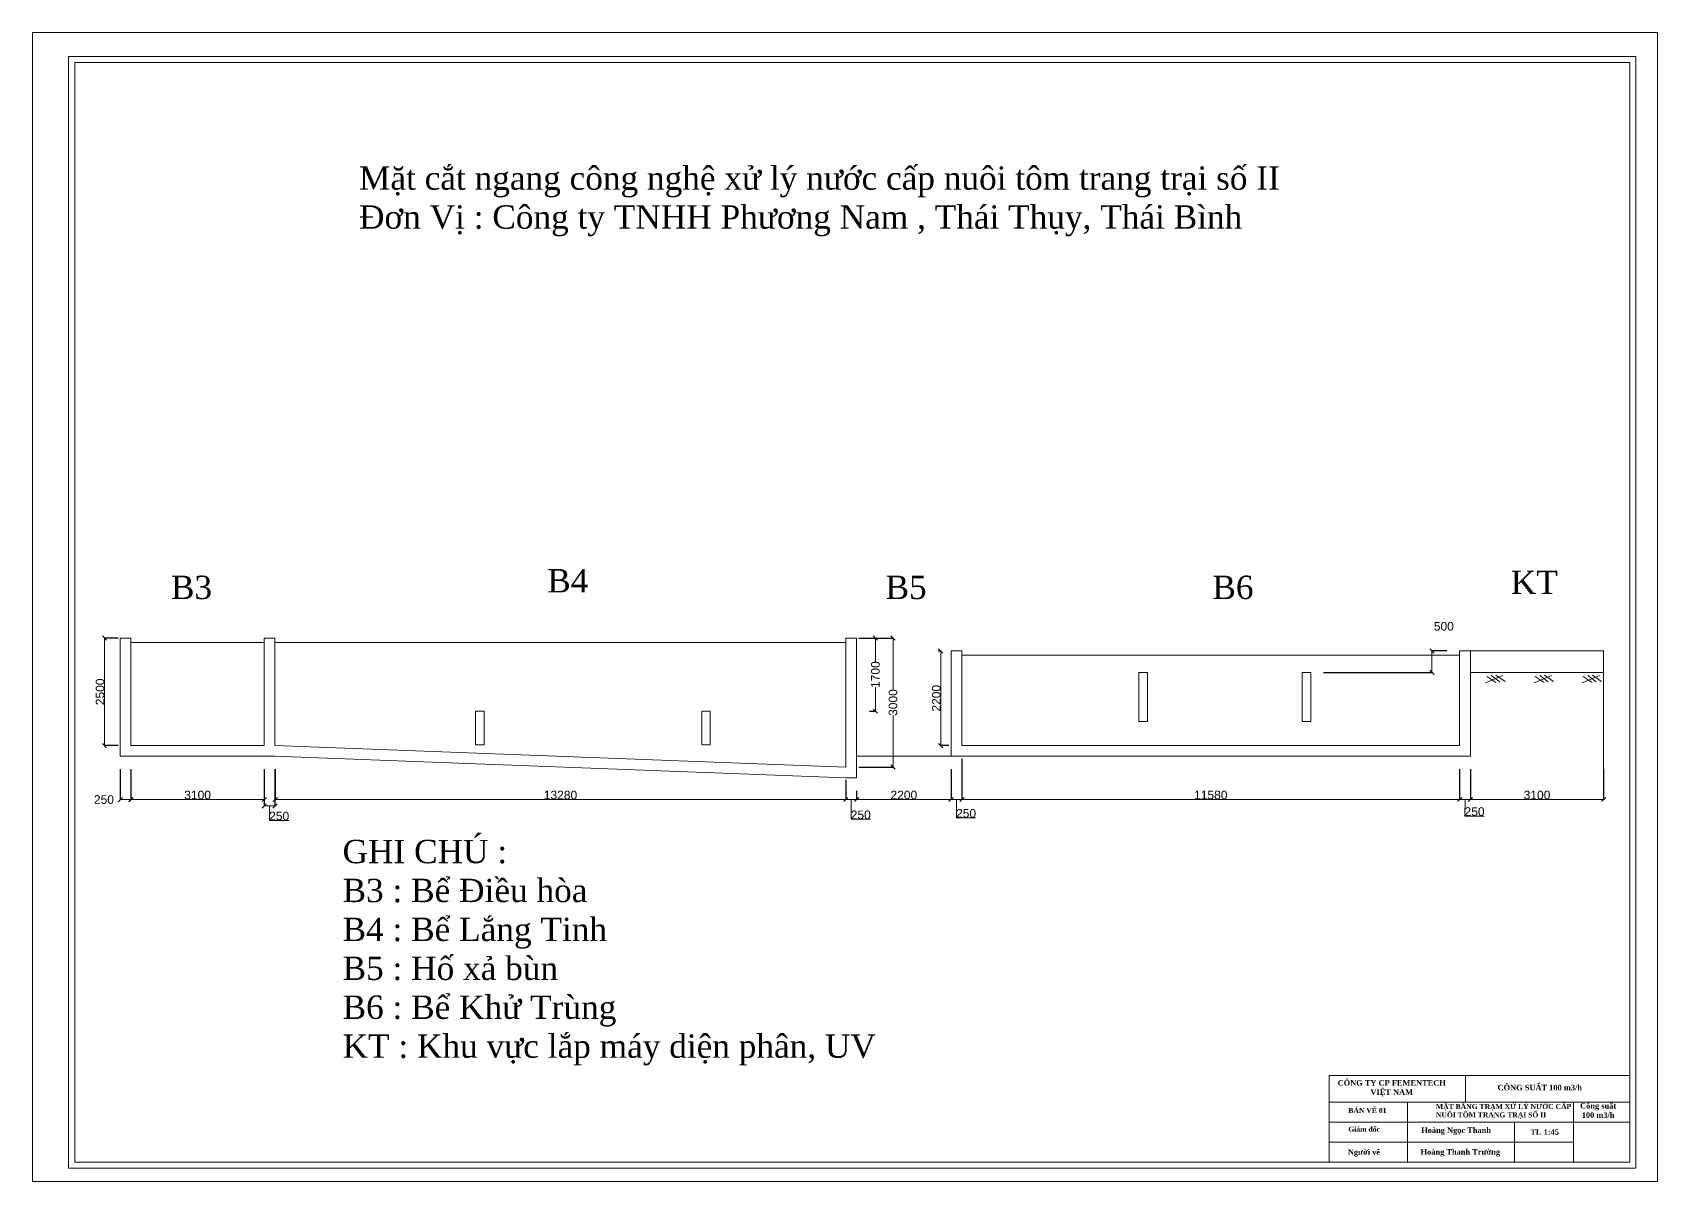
# Model space of a CAD drawing. Header units: millimetres. Extents: x 206353 to 629410, y -310207 to -126865.
# Drawn here: x 293284 to 331087, y -291395 to -264665 of the extents above; entities that cross this region are included whole.
import ezdxf

# ---------------------------------------------------------------- set-up
doc = ezdxf.new("R2010")
doc.units = ezdxf.units.MM
doc.header["$LTSCALE"] = 10
doc.header["$MEASUREMENT"] = 0
doc.layers.add('bao quanh', color=255, linetype='Continuous')
doc.layers.add('NETCHINH', color=1, linetype='Continuous', lineweight=50)
doc.styles.add('Annotative', font='arial.ttf')
doc.styles.add('CHU', font='times.ttf', dxfattribs={"height": 700})
doc.styles.add('dim', font='vnroman5.shx')
doc.dimstyles.new('iso', dxfattribs={"dimtxt": 200, "dimasz": 100, "dimexe": 2, "dimexo": 300, "dimgap": 1, "dimtad": 1, "dimtoh": 1, "dimdec": 0, "dimzin": 0, "dimdsep": 46, "dimtxsty": 'Annotative', "dimblk": 'OBLIQUE', "dimcen": 0.05, "dimclrt": 4, "dimadec": 0, "dimazin": 0, "dimtfac": 1, "dimtdec": 0, "dimtix": 1, "dimtmove": 2, "dimatfit": 3, "dimfxl": 1, "dimtolj": 1, "dimtzin": 0, "dimlwd": 5, "dimlwe": -1, "dimarcsym": 0})

# ---------------------------------------------------------------- blocks, each defined once
blk = doc.blocks.new('_Oblique')
at = {"color": 0, "linetype": 'ByBlock', "lineweight": -2}
blk.add_line((-0.5, -0.5), (0.5, 0.5), dxfattribs=at)
blk = doc.blocks.new('*D70')
at = {"layer": 'bao quanh', "color": 0, "ltscale": 300, "transparency": 16777216}
for p, q in [((295275, -278753), (294957, -278753)), ((295275, -281253), (294957, -281253))]:
    blk.add_line(p, q, dxfattribs=at)
at = {"layer": 'bao quanh', "color": 0, "lineweight": 5, "ltscale": 300, "transparency": 16777216}
blk.add_line((294959, -281253), (294959, -278753), dxfattribs=at)
at = {"layer": 'Defpoints', "color": 0, "linetype": 'ByBlock', "lineweight": 5, "ltscale": 300, "transparency": 16777216}
for p in [(294959, -278753), (295575, -278753), (295575, -281253)]:
    blk.add_point(p, dxfattribs=at)
at = {"layer": 'bao quanh', "color": 0, "linetype": 'ByBlock', "lineweight": 5, "ltscale": 300, "transparency": 16777216, "xscale": 100, "yscale": 100, "zscale": 100}
for p, rotation in [((294959, -278753), 90), ((294959, -281253), 270)]:
    blk.add_blockref('_Oblique', p, dxfattribs=dict(at, rotation=rotation))
at = {"layer": 'bao quanh', "color": 4, "linetype": 'ByBlock', "lineweight": 5, "ltscale": 300, "transparency": 16777216, "insert": (294856, -280003), "char_height": 200, "attachment_point": 5, "rotation": 90, "style": 'Annotative'}
blk.add_mtext('\\A1;2500', dxfattribs=at)
blk = doc.blocks.new('*D71')
at = {"layer": 'bao quanh', "color": 0, "ltscale": 300, "transparency": 16777216}
for p, q in [((295325, -281803), (295325, -282512)), ((295575, -281803), (295575, -282512))]:
    blk.add_line(p, q, dxfattribs=at)
at = {"layer": 'bao quanh', "color": 0, "lineweight": 5, "ltscale": 300, "transparency": 16777216}
blk.add_line((295325, -282510), (295575, -282510), dxfattribs=at)
at = {"layer": 'Defpoints', "color": 0, "linetype": 'ByBlock', "lineweight": 5, "ltscale": 300, "transparency": 16777216}
for p in [(295325, -281503), (295575, -281503), (295575, -282510)]:
    blk.add_point(p, dxfattribs=at)
at = {"layer": 'bao quanh', "color": 0, "linetype": 'ByBlock', "lineweight": 5, "ltscale": 300, "transparency": 16777216, "xscale": 100, "yscale": 100, "zscale": 100, "rotation": 180}
blk.add_blockref('_Oblique', (295325, -282510), dxfattribs=at)
at = {"layer": 'bao quanh', "color": 0, "linetype": 'ByBlock', "lineweight": 5, "ltscale": 300, "transparency": 16777216, "xscale": 100, "yscale": 100, "zscale": 100}
blk.add_blockref('_Oblique', (295575, -282510), dxfattribs=at)
at = {"layer": 'bao quanh', "color": 4, "linetype": 'ByBlock', "lineweight": 5, "ltscale": 300, "transparency": 16777216, "insert": (294946, -282510), "char_height": 200, "attachment_point": 5, "style": 'Annotative'}
blk.add_mtext('\\A1;250', dxfattribs=at)
blk = doc.blocks.new('*D72')
at = {"layer": 'bao quanh', "color": 0, "ltscale": 300, "transparency": 16777216}
for p, q in [((295575, -281803), (295575, -282510)), ((298675, -281803), (298675, -282510))]:
    blk.add_line(p, q, dxfattribs=at)
at = {"layer": 'bao quanh', "color": 0, "lineweight": 5, "ltscale": 300, "transparency": 16777216}
blk.add_line((295575, -282508), (298675, -282508), dxfattribs=at)
at = {"layer": 'Defpoints', "color": 0, "linetype": 'ByBlock', "lineweight": 5, "ltscale": 300, "transparency": 16777216}
for p in [(295575, -281503), (298675, -281503), (298675, -282508)]:
    blk.add_point(p, dxfattribs=at)
at = {"layer": 'bao quanh', "color": 0, "linetype": 'ByBlock', "lineweight": 5, "ltscale": 300, "transparency": 16777216, "xscale": 100, "yscale": 100, "zscale": 100, "rotation": 180}
blk.add_blockref('_Oblique', (295575, -282508), dxfattribs=at)
at = {"layer": 'bao quanh', "color": 0, "linetype": 'ByBlock', "lineweight": 5, "ltscale": 300, "transparency": 16777216, "xscale": 100, "yscale": 100, "zscale": 100}
blk.add_blockref('_Oblique', (298675, -282508), dxfattribs=at)
at = {"layer": 'bao quanh', "color": 4, "linetype": 'ByBlock', "lineweight": 5, "ltscale": 300, "transparency": 16777216, "insert": (297125, -282405), "char_height": 200, "attachment_point": 5, "style": 'Annotative'}
blk.add_mtext('\\A1;3100', dxfattribs=at)
blk = doc.blocks.new('*D73')
at = {"layer": 'bao quanh', "color": 0, "ltscale": 300, "transparency": 16777216}
for p, q in [((298675, -281803), (298675, -282658)), ((298925, -281803), (298925, -282658))]:
    blk.add_line(p, q, dxfattribs=at)
at = {"layer": 'bao quanh', "color": 0, "lineweight": 5, "ltscale": 300, "transparency": 16777216}
for p, q in [((298675, -282656), (298925, -282656)), ((298800, -282656), (298799, -282996)), ((298799, -282996), (299245, -282996))]:
    blk.add_line(p, q, dxfattribs=at)
at = {"layer": 'Defpoints', "color": 0, "linetype": 'ByBlock', "lineweight": 5, "ltscale": 300, "transparency": 16777216}
for p in [(298675, -281503), (298925, -281503), (298925, -282656)]:
    blk.add_point(p, dxfattribs=at)
at = {"layer": 'bao quanh', "color": 0, "linetype": 'ByBlock', "lineweight": 5, "ltscale": 300, "transparency": 16777216, "xscale": 100, "yscale": 100, "zscale": 100, "rotation": 180}
blk.add_blockref('_Oblique', (298675, -282656), dxfattribs=at)
at = {"layer": 'bao quanh', "color": 0, "linetype": 'ByBlock', "lineweight": 5, "ltscale": 300, "transparency": 16777216, "xscale": 100, "yscale": 100, "zscale": 100}
blk.add_blockref('_Oblique', (298925, -282656), dxfattribs=at)
at = {"layer": 'bao quanh', "color": 4, "linetype": 'ByBlock', "lineweight": 5, "ltscale": 300, "transparency": 16777216, "insert": (299022, -282893), "char_height": 200, "attachment_point": 5, "style": 'Annotative'}
blk.add_mtext('\\A1;250', dxfattribs=at)
blk = doc.blocks.new('*D74')
at = {"layer": 'bao quanh', "color": 0, "ltscale": 300, "transparency": 16777216}
for p, q in [((312205, -282053), (312205, -282510)), ((312455, -282303), (312455, -282510))]:
    blk.add_line(p, q, dxfattribs=at)
at = {"layer": 'bao quanh', "color": 0, "lineweight": 5, "ltscale": 300, "transparency": 16777216}
for p, q in [((312205, -282508), (312455, -282508)), ((312330, -282508), (312329, -282969)), ((312329, -282969), (312775, -282969))]:
    blk.add_line(p, q, dxfattribs=at)
at = {"layer": 'Defpoints', "color": 0, "linetype": 'ByBlock', "lineweight": 5, "ltscale": 300, "transparency": 16777216}
for p in [(312205, -281753), (312455, -282003), (312455, -282508)]:
    blk.add_point(p, dxfattribs=at)
at = {"layer": 'bao quanh', "color": 0, "linetype": 'ByBlock', "lineweight": 5, "ltscale": 300, "transparency": 16777216, "xscale": 100, "yscale": 100, "zscale": 100, "rotation": 180}
blk.add_blockref('_Oblique', (312205, -282508), dxfattribs=at)
at = {"layer": 'bao quanh', "color": 0, "linetype": 'ByBlock', "lineweight": 5, "ltscale": 300, "transparency": 16777216, "xscale": 100, "yscale": 100, "zscale": 100}
blk.add_blockref('_Oblique', (312455, -282508), dxfattribs=at)
at = {"layer": 'bao quanh', "color": 4, "linetype": 'ByBlock', "lineweight": 5, "ltscale": 300, "transparency": 16777216, "insert": (312552, -282866), "char_height": 200, "attachment_point": 5, "style": 'Annotative'}
blk.add_mtext('\\A1;250', dxfattribs=at)
blk = doc.blocks.new('*D75')
at = {"layer": 'bao quanh', "color": 0, "ltscale": 300, "transparency": 16777216}
for p, q in [((314655, -281803), (314655, -282510)), ((312455, -282303), (312455, -282510))]:
    blk.add_line(p, q, dxfattribs=at)
at = {"layer": 'bao quanh', "color": 0, "lineweight": 5, "ltscale": 300, "transparency": 16777216}
blk.add_line((312455, -282508), (314655, -282508), dxfattribs=at)
at = {"layer": 'Defpoints', "color": 0, "linetype": 'ByBlock', "lineweight": 5, "ltscale": 300, "transparency": 16777216}
for p in [(314655, -281503), (312455, -282003), (314655, -282508)]:
    blk.add_point(p, dxfattribs=at)
at = {"layer": 'bao quanh', "color": 0, "linetype": 'ByBlock', "lineweight": 5, "ltscale": 300, "transparency": 16777216, "xscale": 100, "yscale": 100, "zscale": 100, "rotation": 180}
blk.add_blockref('_Oblique', (312455, -282508), dxfattribs=at)
at = {"layer": 'bao quanh', "color": 0, "linetype": 'ByBlock', "lineweight": 5, "ltscale": 300, "transparency": 16777216, "xscale": 100, "yscale": 100, "zscale": 100}
blk.add_blockref('_Oblique', (314655, -282508), dxfattribs=at)
at = {"layer": 'bao quanh', "color": 4, "linetype": 'ByBlock', "lineweight": 5, "ltscale": 300, "transparency": 16777216, "insert": (313555, -282405), "char_height": 200, "attachment_point": 5, "style": 'Annotative'}
blk.add_mtext('\\A1;2200', dxfattribs=at)
blk = doc.blocks.new('*D76')
at = {"layer": 'bao quanh', "color": 0, "ltscale": 300, "transparency": 16777216}
for p, q in [((314905, -281553), (314905, -282510)), ((314655, -281803), (314655, -282510))]:
    blk.add_line(p, q, dxfattribs=at)
at = {"layer": 'bao quanh', "color": 0, "lineweight": 5, "ltscale": 300, "transparency": 16777216}
for p, q in [((314655, -282508), (314905, -282508)), ((314780, -282508), (314779, -282935)), ((314779, -282935), (315225, -282935))]:
    blk.add_line(p, q, dxfattribs=at)
at = {"layer": 'Defpoints', "color": 0, "linetype": 'ByBlock', "lineweight": 5, "ltscale": 300, "transparency": 16777216}
for p in [(314905, -281253), (314655, -281503), (314905, -282508)]:
    blk.add_point(p, dxfattribs=at)
at = {"layer": 'bao quanh', "color": 0, "linetype": 'ByBlock', "lineweight": 5, "ltscale": 300, "transparency": 16777216, "xscale": 100, "yscale": 100, "zscale": 100, "rotation": 180}
blk.add_blockref('_Oblique', (314655, -282508), dxfattribs=at)
at = {"layer": 'bao quanh', "color": 0, "linetype": 'ByBlock', "lineweight": 5, "ltscale": 300, "transparency": 16777216, "xscale": 100, "yscale": 100, "zscale": 100}
blk.add_blockref('_Oblique', (314905, -282508), dxfattribs=at)
at = {"layer": 'bao quanh', "color": 4, "linetype": 'ByBlock', "lineweight": 5, "ltscale": 300, "transparency": 16777216, "insert": (315002, -282832), "char_height": 200, "attachment_point": 5, "style": 'Annotative'}
blk.add_mtext('\\A1;250', dxfattribs=at)
blk = doc.blocks.new('*D77')
at = {"layer": 'bao quanh', "color": 0, "ltscale": 300, "transparency": 16777216}
for p, q in [((314905, -281553), (314905, -282510)), ((326485, -281803), (326485, -282510))]:
    blk.add_line(p, q, dxfattribs=at)
at = {"layer": 'bao quanh', "color": 0, "lineweight": 5, "ltscale": 300, "transparency": 16777216}
blk.add_line((314905, -282508), (326485, -282508), dxfattribs=at)
at = {"layer": 'Defpoints', "color": 0, "linetype": 'ByBlock', "lineweight": 5, "ltscale": 300, "transparency": 16777216}
for p in [(314905, -281253), (326485, -281503), (326485, -282508)]:
    blk.add_point(p, dxfattribs=at)
at = {"layer": 'bao quanh', "color": 0, "linetype": 'ByBlock', "lineweight": 5, "ltscale": 300, "transparency": 16777216, "xscale": 100, "yscale": 100, "zscale": 100, "rotation": 180}
blk.add_blockref('_Oblique', (314905, -282508), dxfattribs=at)
at = {"layer": 'bao quanh', "color": 0, "linetype": 'ByBlock', "lineweight": 5, "ltscale": 300, "transparency": 16777216, "xscale": 100, "yscale": 100, "zscale": 100}
blk.add_blockref('_Oblique', (326485, -282508), dxfattribs=at)
at = {"layer": 'bao quanh', "color": 4, "linetype": 'ByBlock', "lineweight": 5, "ltscale": 300, "transparency": 16777216, "insert": (320695, -282405), "char_height": 200, "attachment_point": 5, "style": 'Annotative'}
blk.add_mtext('\\A1;11580', dxfattribs=at)
blk = doc.blocks.new('*D78')
at = {"layer": 'bao quanh', "color": 0, "ltscale": 300, "transparency": 16777216}
for p, q in [((326485, -281803), (326485, -282510)), ((326735, -281803), (326735, -282510))]:
    blk.add_line(p, q, dxfattribs=at)
at = {"layer": 'bao quanh', "color": 0, "lineweight": 5, "ltscale": 300, "transparency": 16777216}
for p, q in [((326485, -282508), (326735, -282508)), ((326610, -282508), (326609, -282893)), ((326609, -282893), (327055, -282893))]:
    blk.add_line(p, q, dxfattribs=at)
at = {"layer": 'Defpoints', "color": 0, "linetype": 'ByBlock', "lineweight": 5, "ltscale": 300, "transparency": 16777216}
for p in [(326485, -281503), (326735, -281503), (326735, -282508)]:
    blk.add_point(p, dxfattribs=at)
at = {"layer": 'bao quanh', "color": 0, "linetype": 'ByBlock', "lineweight": 5, "ltscale": 300, "transparency": 16777216, "xscale": 100, "yscale": 100, "zscale": 100, "rotation": 180}
blk.add_blockref('_Oblique', (326485, -282508), dxfattribs=at)
at = {"layer": 'bao quanh', "color": 0, "linetype": 'ByBlock', "lineweight": 5, "ltscale": 300, "transparency": 16777216, "xscale": 100, "yscale": 100, "zscale": 100}
blk.add_blockref('_Oblique', (326735, -282508), dxfattribs=at)
at = {"layer": 'bao quanh', "color": 4, "linetype": 'ByBlock', "lineweight": 5, "ltscale": 300, "transparency": 16777216, "insert": (326832, -282790), "char_height": 200, "attachment_point": 5, "style": 'Annotative'}
blk.add_mtext('\\A1;250', dxfattribs=at)
blk = doc.blocks.new('*D79')
at = {"layer": 'bao quanh', "color": 0, "ltscale": 300, "transparency": 16777216}
for p, q in [((326735, -281803), (326735, -282510)), ((329835, -281803), (329835, -282510))]:
    blk.add_line(p, q, dxfattribs=at)
at = {"layer": 'bao quanh', "color": 0, "lineweight": 5, "ltscale": 300, "transparency": 16777216}
blk.add_line((326735, -282508), (329835, -282508), dxfattribs=at)
at = {"layer": 'Defpoints', "color": 0, "linetype": 'ByBlock', "lineweight": 5, "ltscale": 300, "transparency": 16777216}
for p in [(326735, -281503), (329835, -281503), (329835, -282508)]:
    blk.add_point(p, dxfattribs=at)
at = {"layer": 'bao quanh', "color": 0, "linetype": 'ByBlock', "lineweight": 5, "ltscale": 300, "transparency": 16777216, "xscale": 100, "yscale": 100, "zscale": 100, "rotation": 180}
blk.add_blockref('_Oblique', (326735, -282508), dxfattribs=at)
at = {"layer": 'bao quanh', "color": 0, "linetype": 'ByBlock', "lineweight": 5, "ltscale": 300, "transparency": 16777216, "xscale": 100, "yscale": 100, "zscale": 100}
blk.add_blockref('_Oblique', (329835, -282508), dxfattribs=at)
at = {"layer": 'bao quanh', "color": 4, "linetype": 'ByBlock', "lineweight": 5, "ltscale": 300, "transparency": 16777216, "insert": (328285, -282405), "char_height": 200, "attachment_point": 5, "style": 'Annotative'}
blk.add_mtext('\\A1;3100', dxfattribs=at)
blk = doc.blocks.new('*D80')
at = {"layer": 'bao quanh', "color": 0, "ltscale": 300, "transparency": 16777216}
for p, q in [((312505, -278753), (313305, -278753)), ((312505, -281753), (313305, -281753))]:
    blk.add_line(p, q, dxfattribs=at)
at = {"layer": 'bao quanh', "color": 0, "lineweight": 5, "ltscale": 300, "transparency": 16777216}
for p, q in [((313303, -278753), (313303, -279954)), ((313303, -281753), (313303, -280552))]:
    blk.add_line(p, q, dxfattribs=at)
at = {"layer": 'Defpoints', "color": 0, "linetype": 'ByBlock', "lineweight": 5, "ltscale": 300, "transparency": 16777216}
for p in [(312205, -278753), (312205, -281753), (313303, -281753)]:
    blk.add_point(p, dxfattribs=at)
at = {"layer": 'bao quanh', "color": 0, "linetype": 'ByBlock', "lineweight": 5, "ltscale": 300, "transparency": 16777216, "xscale": 100, "yscale": 100, "zscale": 100}
for p, rotation in [((313303, -278753), 90), ((313303, -281753), 270)]:
    blk.add_blockref('_Oblique', p, dxfattribs=dict(at, rotation=rotation))
at = {"layer": 'bao quanh', "color": 4, "linetype": 'ByBlock', "lineweight": 5, "ltscale": 300, "transparency": 16777216, "insert": (313303, -280253), "char_height": 200, "attachment_point": 5, "rotation": 90, "style": 'Annotative'}
blk.add_mtext('\\A1;3000', dxfattribs=at)
blk = doc.blocks.new('*D81')
at = {"layer": 'bao quanh', "color": 0, "ltscale": 300, "transparency": 16777216}
for p, q in [((326185, -279053), (325838, -279053)), ((323319, -279553), (325842, -279553))]:
    blk.add_line(p, q, dxfattribs=at)
at = {"layer": 'bao quanh', "color": 0, "lineweight": 5, "ltscale": 300, "transparency": 16777216}
blk.add_line((325840, -279053), (325840, -279553), dxfattribs=at)
at = {"layer": 'Defpoints', "color": 0, "linetype": 'ByBlock', "lineweight": 5, "ltscale": 300, "transparency": 16777216}
for p in [(326485, -279053), (323019, -279553), (325840, -279553)]:
    blk.add_point(p, dxfattribs=at)
at = {"layer": 'bao quanh', "color": 0, "linetype": 'ByBlock', "lineweight": 5, "ltscale": 300, "transparency": 16777216, "xscale": 100, "yscale": 100, "zscale": 100}
for p, rotation in [((325840, -279053), 90), ((325840, -279553), 270)]:
    blk.add_blockref('_Oblique', p, dxfattribs=dict(at, rotation=rotation))
at = {"layer": 'bao quanh', "color": 4, "linetype": 'ByBlock', "lineweight": 5, "ltscale": 300, "transparency": 16777216, "insert": (326117, -278480), "char_height": 200, "attachment_point": 5, "style": 'Annotative'}
blk.add_mtext('\\A1;500', dxfattribs=at)
blk = doc.blocks.new('*D83')
at = {"layer": 'bao quanh', "color": 0, "ltscale": 300, "transparency": 16777216}
for p, q in [((314355, -279053), (314412, -279053)), ((314605, -281253), (314412, -281253))]:
    blk.add_line(p, q, dxfattribs=at)
at = {"layer": 'bao quanh', "color": 0, "lineweight": 5, "ltscale": 300, "transparency": 16777216}
blk.add_line((314414, -279053), (314414, -281253), dxfattribs=at)
at = {"layer": 'Defpoints', "color": 0, "linetype": 'ByBlock', "lineweight": 5, "ltscale": 300, "transparency": 16777216}
for p in [(314655, -279053), (314414, -281253), (314905, -281253)]:
    blk.add_point(p, dxfattribs=at)
at = {"layer": 'bao quanh', "color": 0, "linetype": 'ByBlock', "lineweight": 5, "ltscale": 300, "transparency": 16777216, "xscale": 100, "yscale": 100, "zscale": 100}
for p, rotation in [((314414, -279053), 90), ((314414, -281253), 270)]:
    blk.add_blockref('_Oblique', p, dxfattribs=dict(at, rotation=rotation))
at = {"layer": 'bao quanh', "color": 4, "linetype": 'ByBlock', "lineweight": 5, "ltscale": 300, "transparency": 16777216, "insert": (314310, -280153), "char_height": 200, "attachment_point": 5, "rotation": 90, "style": 'Annotative'}
blk.add_mtext('\\A1;2200', dxfattribs=at)
blk = doc.blocks.new('*D84')
at = {"layer": 'bao quanh', "color": 0, "ltscale": 300, "transparency": 16777216}
for p, q in [((312505, -278753), (312895, -278753)), ((312755, -280453), (312895, -280453))]:
    blk.add_line(p, q, dxfattribs=at)
at = {"layer": 'bao quanh', "color": 0, "lineweight": 5, "ltscale": 300, "transparency": 16777216}
for p, q in [((312893, -278753), (312893, -279313)), ((312893, -280453), (312893, -279893))]:
    blk.add_line(p, q, dxfattribs=at)
at = {"layer": 'Defpoints', "color": 0, "linetype": 'ByBlock', "lineweight": 5, "ltscale": 300, "transparency": 16777216}
for p in [(312205, -278753), (312893, -278753), (312455, -280453)]:
    blk.add_point(p, dxfattribs=at)
at = {"layer": 'bao quanh', "color": 0, "linetype": 'ByBlock', "lineweight": 5, "ltscale": 300, "transparency": 16777216, "xscale": 100, "yscale": 100, "zscale": 100}
for p, rotation in [((312893, -278753), 90), ((312893, -280453), 270)]:
    blk.add_blockref('_Oblique', p, dxfattribs=dict(at, rotation=rotation))
at = {"layer": 'bao quanh', "color": 4, "linetype": 'ByBlock', "lineweight": 5, "ltscale": 300, "transparency": 16777216, "insert": (312893, -279603), "char_height": 200, "attachment_point": 5, "rotation": 90, "style": 'Annotative'}
blk.add_mtext('\\A1;1700', dxfattribs=at)
blk = doc.blocks.new('dat')
at = {"layer": 'bao quanh', "color": 2, "linetype": 'ByBlock', "lineweight": 5, "ltscale": 300}
for p, q in [((442073, -233362), (441670, -233530)), ((441696, -233382), (441905, -233523)), ((441800, -233361), (441997, -233512)), ((441909, -233358), (442122, -233502))]:
    blk.add_line(p, q, dxfattribs=at)
blk = doc.blocks.new('*D95')
at = {"layer": 'bao quanh', "color": 0, "ltscale": 300, "transparency": 16777216}
for p, q in [((298930, -281803), (298930, -282510)), ((312205, -282053), (312205, -282510))]:
    blk.add_line(p, q, dxfattribs=at)
at = {"layer": 'bao quanh', "color": 0, "lineweight": 5, "ltscale": 300, "transparency": 16777216}
blk.add_line((298930, -282508), (312205, -282508), dxfattribs=at)
at = {"layer": 'Defpoints', "color": 0, "linetype": 'ByBlock', "lineweight": 5, "ltscale": 300, "transparency": 16777216}
for p in [(298930, -281503), (312205, -281753), (312205, -282508)]:
    blk.add_point(p, dxfattribs=at)
at = {"layer": 'bao quanh', "color": 0, "linetype": 'ByBlock', "lineweight": 5, "ltscale": 300, "transparency": 16777216, "xscale": 100, "yscale": 100, "zscale": 100, "rotation": 180}
blk.add_blockref('_Oblique', (298930, -282508), dxfattribs=at)
at = {"layer": 'bao quanh', "color": 0, "linetype": 'ByBlock', "lineweight": 5, "ltscale": 300, "transparency": 16777216, "xscale": 100, "yscale": 100, "zscale": 100}
blk.add_blockref('_Oblique', (312205, -282508), dxfattribs=at)
at = {"layer": 'bao quanh', "color": 4, "linetype": 'ByBlock', "lineweight": 5, "ltscale": 300, "transparency": 16777216, "insert": (305567, -282405), "char_height": 200, "attachment_point": 5, "style": 'Annotative'}
blk.add_mtext('\\A1;13280', dxfattribs=at)

msp = doc.modelspace()

# ---------------------------------------------------------------- linework, layer by layer
at = {"layer": 'bao quanh', "color": 2, "linetype": 'ByBlock', "lineweight": 5, "ltscale": 300}
for p, q in [((295574.6, -278752.8), (295324.6, -278752.8)), ((295574.6, -281252.8), (295574.6, -278752.8)), ((298674.6, -278852.8), (295574.6, -278852.8)), ((298674.6, -278752.8), (298924.6, -278752.8)), ((298924.6, -279402.8), (298924.6, -278752.8)), ((312204.6, -278852.8), (298924.6, -278852.8)), ((312204.6, -279652.8), (312204.6, -278752.8)), ((312204.6, -278752.8), (312454.6, -278752.8)), ((312204.6, -278752.8), (312204.6, -281752.8)), ((312204.6, -278752.8), (312204.6, -278852.8)), ((312454.6, -279652.8), (312454.6, -278752.8)), ((312454.6, -278752.8), (312454.6, -279952.8)), ((314654.6, -279052.8), (314904.6, -279052.8)), ((314904.6, -279652.8), (314904.6, -279052.8)), ((314904.6, -281252.8), (314904.6, -279052.8)), ((314904.6, -279052.8), (314904.6, -279152.8)), ((314904.6, -279152.8), (326484.6, -279152.8)), ((326484.6, -279402.8), (326484.6, -279052.8)), ((326484.6, -279052.8), (326734.6, -279052.8)), ((326484.6, -279052.8), (326484.6, -279852.8)), ((326734.6, -279652.8), (326734.6, -279052.8)), ((326734.6, -279052.8), (326734.6, -279552.8)), ((326734.6, -279052.8), (329834.6, -279052.8)), ((329834.6, -281802.8), (329834.6, -279052.8)), ((312454.6, -281502.8), (312454.6, -279652.8)), ((319224.6, -279552.8), (319024.6, -279552.8)), ((323019.1, -279552.8), (322819.1, -279552.8)), ((326484.6, -281252.8), (326484.6, -279402.8)), ((326734.6, -279552.8), (329834.6, -279552.8)), ((303590.5, -280452.8), (303790.5, -280452.8)), ((308851.6, -280452.8), (309051.6, -280452.8)), ((319224.6, -280694.8), (319024.6, -280694.8)), ((323019.1, -280694.8), (322819.1, -280694.8)), ((312204.6, -281752.8), (298924.6, -281252.8)), ((303790.5, -281234.9), (303590.5, -281234.9)), ((309051.6, -281234.9), (308851.6, -281234.9)), ((312204.6, -281252.8), (312204.6, -281752.8)), ((326734.6, -281252.8), (326734.6, -281502.8)), ((298674.6, -281502.8), (298924.6, -281502.8)), ((312195.2, -282002.6), (298915.2, -281502.6)), ((312454.6, -281502.8), (312454.6, -282002.8)), ((314654.6, -281502.8), (312454.6, -281502.8)), ((312454.6, -282002.8), (312199.4, -282002.8))]:
    msp.add_line(p, q, dxfattribs=at)
at = {"layer": 'bao quanh', "lineweight": 5, "ltscale": 300}
for p, q in [((319024.6, -279552.8), (319024.6, -280694.8)), ((319224.6, -279552.8), (319224.6, -280694.8)), ((322819.1, -280694.8), (322819.1, -279552.8)), ((323019.1, -280694.8), (323019.1, -279552.8)), ((303590.5, -280452.8), (303590.5, -281234.9)), ((303790.5, -280452.8), (303790.5, -281234.9)), ((308851.6, -281234.9), (308851.6, -280452.8)), ((309051.6, -281234.9), (309051.6, -280452.8))]:
    msp.add_line(p, q, dxfattribs=at)
at = {"layer": 'bao quanh', "color": 2, "linetype": 'ByBlock', "lineweight": 5, "ltscale": 300}
for points in [[(298674.6, -281502.8), (295324.6, -281502.8), (295324.6, -278752.8)], [(298674.6, -278752.8), (298674.6, -281252.8)], [(326734.6, -281502.8), (314654.6, -281502.8), (314654.6, -279052.8)], [(298674.6, -279652.8), (298674.6, -281252.8), (295574.6, -281252.8), (295574.6, -279652.8)], [(298924.6, -279402.8), (298924.6, -281252.8)], [(298924.6, -279652.8), (298924.6, -281252.8)], [(312204.6, -281252.8), (312204.6, -279652.8)], [(312454.6, -281502.8), (312454.6, -281502.8), (312454.6, -279402.8)], [(326484.6, -279652.8), (326484.6, -281252.8), (314904.6, -281252.8), (314904.6, -279652.8)], [(326734.6, -281252.8), (326734.6, -279652.8)], [(326734.6, -281502.8), (326484.6, -281502.8)]]:
    msp.add_lwpolyline(points, dxfattribs=at)
at = {"layer": 'NETCHINH', "color": 5, "lineweight": 5}
for p, q in [((323452, -288929.8), (323452, -290941.7)), ((330448.4, -288929.8), (323452, -288929.8)), ((326623.9, -289548.8), (326623.9, -288929.8)), ((330448.4, -289548.8), (323452, -289548.8)), ((325268.2, -289548.8), (325268.2, -290941.7)), ((329131.3, -290941.7), (329131.3, -289548.8)), ((330448.4, -290013.1), (323452, -290013.1)), ((327759.4, -290013.1), (327759.4, -290941.7)), ((323452, -290477.4), (329131.3, -290477.4))]:
    msp.add_line(p, q, dxfattribs=at)
for points in [[(331087.5, -291395), (331087.5, -264665), (293283.6, -264665), (293283.6, -291395), (331087.5, -291395)], [(294267.9, -290941.7), (294267.9, -265362.7), (330443.8, -265362.7), (330443.8, -290941.7), (294267.9, -290941.7)]]:
    msp.add_lwpolyline(points, dxfattribs=at)
msp.add_lwpolyline([(294124.6, -291085), (330587.1, -291085), (330587.1, -265219.5), (294124.6, -265219.5)], close=True, dxfattribs=at)

# ---------------------------------------------------------------- block references
at = {"layer": 'bao quanh', "color": 2, "linetype": 'ByBlock', "lineweight": 5}
for p in [(-114581.1, -46261.3), (-113453.7, -46261.3), (-112336.9, -46261.3)]:
    msp.add_blockref('dat', p, dxfattribs=at)

# ---------------------------------------------------------------- texts
at = {"layer": 'bao quanh', "color": 2, "linetype": 'ByBlock', "lineweight": 5, "ltscale": 300, "char_height": 543.21, "attachment_point": 1, "style": 'dim'}
for s, width, insert in [('{\\fTimes New Roman|b0|i0|c0|p18;Mặt cắt ngang công nghệ xử lý nước cấp nuôi tôm trang trại số II \\PĐơn Vị : Công ty TNHH Phương Nam , Thái Thụy, Thái Bình}', 23260.168, (300880.5, -267779.5)), ('{\\fTimes New Roman|b0|i0|c0|p18;\\PB3}', 9477.405, (296503.2, -276395.4)), ('{\\fTimes New Roman|b0|i0|c0|p18;\\PB4}', 9477.405, (305257.7, -276241.6)), ('{\\fTimes New Roman|b0|i0|c0|p18;\\PB5}', 9477.405, (313127.7, -276395.4)), ('{\\fTimes New Roman|b0|i0|c0|p18;\\PB6}', 9477.405, (320731.7, -276395.4)), ('{\\fTimes New Roman|b0|i0|c0|p18;KT}', 9477.405, (327675.3, -277184.5)), ('{\\fTimes New Roman|b0|i0|c0|p18;GHI CHÚ :\\PB3 : Bể Điều hòa\\PB4 : Bể Lắng Tinh \\PB5 : Hố xả bùn \\PB6 : Bể Khử Trùng\\PKT : Khu vực lắp máy diện phân, UV}', 16490.956, (300496.7, -283446.6))]:
    msp.add_mtext_dynamic_manual_height_columns(s, width=width, gutter_width=1, heights=[0], dxfattribs=dict(at, insert=insert))
at = {"layer": 'NETCHINH', "lineweight": 5, "style": 'CHU'}
for s, insert, char_height, width, attachment_point in [('{\\fTimes New Roman|b1|i0|c0|p18;CÔNG TY CP FEMENTECH VIỆT NAM}', (324904.4, -289036.1), 128.969, 2886.013, 2), ('{\\fTimes New Roman|b1|i0|c0|p18;CÔNG SUẤT 100 m3/h}', (328347.9, -289144.9), 128.969, 3323.814, 2), ('{\\fTimes New Roman|b1|i0|c0|p18;MẶT BẰNG TRẠM XỬ LÝ NƯỚC CẤP NUÔI TÔM TRANG TRẠI SỐ II}', (325932.1, -289593.1), 116.073, 3279.022, 1), ('{\\fTimes New Roman|b1|i0|c0|p18;Công suất \\P100 m3/h}', (329705.9, -289570), 128.969, 3323.814, 2), ('{\\fTimes New Roman|b1|i0|c0|p18;BẢN VẼ 01}', (323895.3, -289684), 116.073, 1232.35, 1), ('{\\fTimes New Roman|b1|i0|c0|p18;Giám đốc}', (323895.3, -290120), 116.073, 1232.35, 1), ('{\\fTimes New Roman|b1|i0|c0|p18;Hoàng Ngọc Thanh}', (325589.8, -290137.6), 128.969, 3948.494, 1), ('{\\fTimes New Roman|b1|i0|c0|p18;TL 1:45}', (328130.1, -290179.2), 128.969, 1232.35, 1), ('{\\fTimes New Roman|b1|i0|c0|p18;Người vẽ}', (323883.4, -290644.2), 128.969, 1623.09, 1), ('{\\fTimes New Roman|b1|i0|c0|p18;Hoàng Thanh Trường}', (325576.4, -290640.9), 128.969, 2046.638, 1)]:
    msp.add_mtext(s, dxfattribs=dict(at, insert=insert, char_height=char_height, width=width, attachment_point=attachment_point))

# ---------------------------------------------------------------- dimensions: what is measured, and where the dimension line sits
at = {"layer": 'bao quanh', "color": 2, "linetype": 'ByBlock', "lineweight": 5, "ltscale": 300}
for base, p1, p2, picture, middle in [((325840.1, -279552.8), (326484.6, -279052.8), (323019.1, -279552.8), '*D81', (326116.8, -278479.7)), ((313302.5, -281752.8), (312204.6, -278752.8), (312204.6, -281752.8), '*D80', (313302.5, -280252.8)), ((312892.5, -278752.8), (312454.6, -280452.8), (312204.6, -278752.8), '*D84', (312892.5, -279602.8))]:
    dim = msp.add_linear_dim(base=base, p1=p1, p2=p2, angle=90, dimstyle='iso', dxfattribs=at)
    dim.commit()
    dim.dimension.update_dxf_attribs({"geometry": picture, "text_midpoint": middle, "dimtype": 160})
for base, p1, p2, picture, middle in [((294959.2, -278752.8), (295574.6, -281252.8), (295574.6, -278752.8), '*D70', (294856.1, -280002.8)), ((314413.6, -281252.8), (314654.6, -279052.8), (314904.6, -281252.8), '*D83', (314310.5, -280152.8))]:
    dim = msp.add_linear_dim(base=base, p1=p1, p2=p2, angle=90, dimstyle='iso', dxfattribs=at)
    dim.commit()
    dim.dimension.update_dxf_attribs({"geometry": picture, "text_midpoint": middle})
for base, p1, p2, picture, middle in [((314904.6, -282508.2), (314654.6, -281502.8), (314904.6, -281252.8), '*D76', (314779.6, -282935.3)), ((295574.6, -282510.2), (295324.6, -281502.8), (295574.6, -281502.8), '*D71', (294945.7, -282510.2)), ((298924.6, -282656.1), (298674.6, -281502.8), (298924.6, -281502.9), '*D73', (298799.6, -282996.4)), ((326734.6, -282508.2), (326484.6, -281502.8), (326734.6, -281502.8), '*D78', (326609.6, -282893)), ((312454.6, -282508.2), (312204.6, -281752.8), (312454.6, -282002.8), '*D74', (312329.6, -282969.1))]:
    dim = msp.add_linear_dim(base=base, p1=p1, p2=p2, dimstyle='iso', dxfattribs=at)
    dim.commit()
    dim.dimension.update_dxf_attribs({"geometry": picture, "text_midpoint": middle, "dimtype": 160})
for base, p1, p2, picture, middle in [((326484.6, -282508.2), (314904.6, -281252.8), (326484.6, -281502.8), '*D77', (320694.6, -282405.1)), ((298674.6, -282508.2), (295574.6, -281502.8), (298674.6, -281502.8), '*D72', (297124.6, -282405)), ((314654.6, -282508.2), (312454.6, -282002.8), (314654.6, -281502.8), '*D75', (313554.6, -282405.1)), ((329834.6, -282508.2), (326734.6, -281502.8), (329834.6, -281502.8), '*D79', (328284.6, -282405))]:
    dim = msp.add_linear_dim(base=base, p1=p1, p2=p2, dimstyle='iso', dxfattribs=at)
    dim.commit()
    dim.dimension.update_dxf_attribs({"geometry": picture, "text_midpoint": middle})
dim = msp.add_linear_dim(base=(312204.6, -282508.2), p1=(298930.2, -281503.2), p2=(312204.6, -281752.8), text='13280', dimstyle='iso', dxfattribs=at)
dim.commit()
dim.dimension.update_dxf_attribs({"geometry": '*D95', "text_midpoint": (305567.4, -282405)})

doc.saveas('drawing.dxf')
